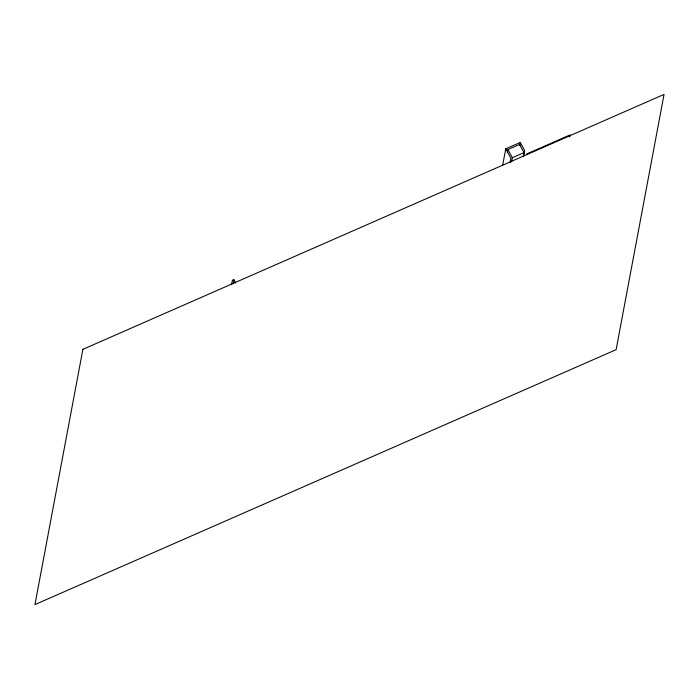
<?xml version="1.0" encoding="UTF-8"?>
<svg xmlns="http://www.w3.org/2000/svg" width="699" height="699" viewBox="0 0 699 699"><rect width="100%" height="100%" fill="white"/><g stroke="black" fill="none" stroke-linecap="round" stroke-linejoin="round"><path stroke-width="1.05" d="M231.631 284.371L232.4 280.29L233.85 279.652L235.694 283.051M233.082 283.733L233.85 279.652M502.59 165.663L505.753 148.817L520.283 142.447L524.696 150.617L523.568 156.628M507.36 152.6L507.937 149.542L519.567 144.44L523.979 152.609L523.21 156.698M510.113 162.561L510.908 158.35L505.753 148.817M511.589 161.792L512.358 157.712L507.937 149.542M519.689 145.584L520.283 142.447M569.729 137.004L570.122 134.898L526.539 154.016M512.358 157.712L523.979 152.609M82.884 349.334L34.95 604.591L616.116 349.666L664.05 94.409L82.884 349.334"/></g></svg>
